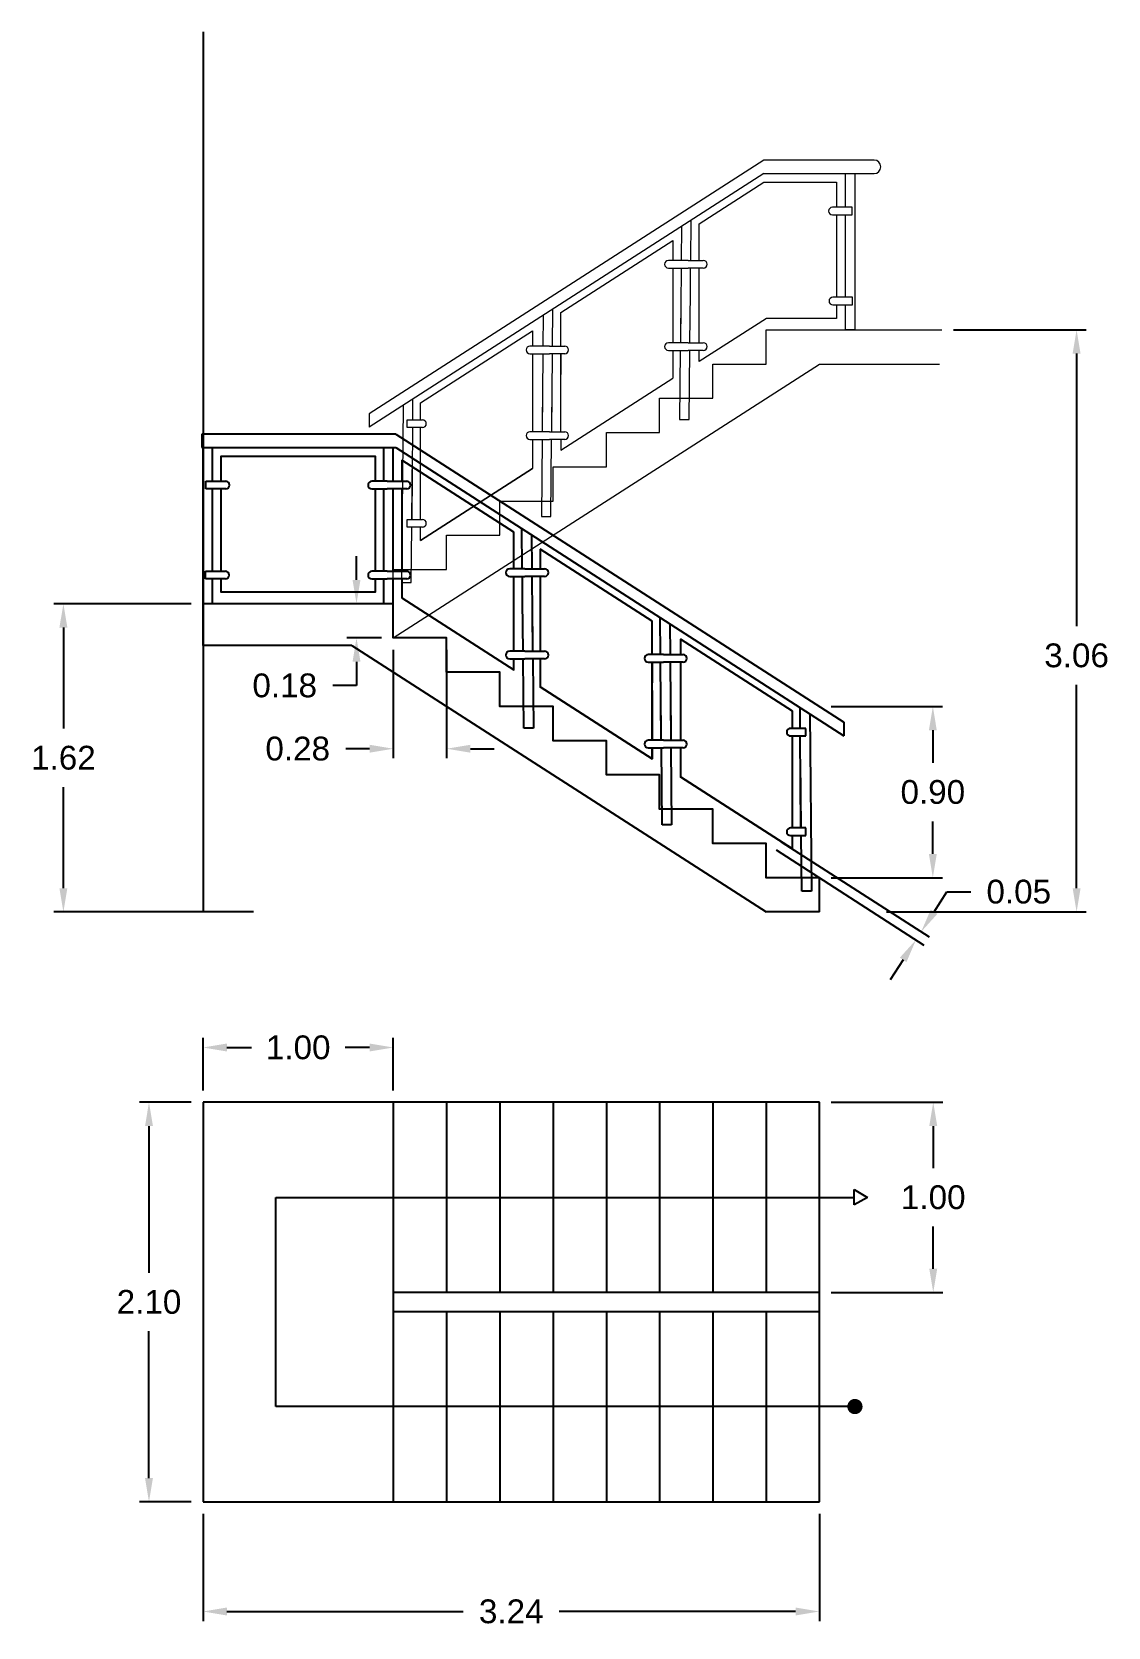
# Model space of a CAD drawing. Header units: millimetres. Extents: x 4.17 to 9.83, y 4.42 to 12.8.
import ezdxf

# ---------------------------------------------------------------- set-up
doc = ezdxf.new("R2010")
doc.units = ezdxf.units.MM
doc.layers.add('Atrás', color=7, linetype='Continuous', lineweight=13)
doc.layers.add('Barandilla', color=7, linetype='Continuous')
doc.layers.add('Escaleras', color=7, linetype='Continuous')
doc.styles.get("Standard").update_dxf_attribs({"font": 'arial.ttf'})
doc.dimstyles.get("Standard").update_dxf_attribs({"dimtxt": 0.125, "dimasz": 0.125, "dimexe": 0.05, "dimexo": 0.0625, "dimgap": 0.09, "dimtad": 0, "dimtih": 1, "dimtoh": 1, "dimzin": 0, "dimdsep": 46, "dimtxsty": 'Standard', "dimcen": 0.09, "dimadec": 0, "dimazin": 0, "dimtfac": 1, "dimtofl": 0, "dimtmove": 0, "dimatfit": 3, "dimfxl": 1, "dimfxlon": 1, "dimtolj": 1, "dimtzin": 0, "dimarcsym": 0})

# ---------------------------------------------------------------- blocks, each defined once
blk = doc.blocks.new('*D5')
at = {"layer": 'Defpoints', "color": 0, "transparency": 16777216}
for p in [(8.3101, 9.2554), (8.9066, 9.2554), (8.3101, 8.3554)]:
    blk.add_point(p, dxfattribs=at)
at = {"layer": 'Escaleras', "color": 0, "lineweight": -2, "transparency": 16777216}
for p, q in [((8.3726, 9.2554), (8.9566, 9.2554)), ((8.9066, 9.1304), (8.9066, 8.9592)), ((8.9066, 8.4804), (8.9066, 8.6516)), ((8.3726, 8.3554), (8.9566, 8.3554))]:
    blk.add_line(p, q, dxfattribs=at)
at = {"layer": 'Escaleras', "color": 0, "transparency": 16777216}
for points in [[(8.8858, 9.1304), (8.9274, 9.1304), (8.9066, 9.2554)], [(8.8858, 8.4804), (8.9274, 8.4804), (8.9066, 8.3554)]]:
    blk.add_solid(points, dxfattribs=at)
at = {"layer": 'Escaleras', "color": 0, "transparency": 16777216, "insert": (8.9066, 8.8054), "char_height": 0.125, "attachment_point": 5}
blk.add_mtext('\\A1;0.90', dxfattribs=at)
blk = doc.blocks.new('*D6')
at = {"layer": 'Defpoints', "color": 0, "transparency": 16777216}
for p in [(5.8766, 9.7954), (6.0701, 9.7954), (6.0701, 9.6154)]:
    blk.add_point(p, dxfattribs=at)
at = {"layer": 'Escaleras', "color": 0, "lineweight": -2, "transparency": 16777216}
for p, q in [((5.8766, 9.9204), (5.8766, 10.0454)), ((6.0076, 9.7954), (5.8266, 9.7954)), ((6.0076, 9.6154), (5.8266, 9.6154)), ((5.8766, 9.4904), (5.8766, 9.3654)), ((5.8766, 9.3654), (5.7516, 9.3654))]:
    blk.add_line(p, q, dxfattribs=at)
at = {"layer": 'Escaleras', "color": 0, "transparency": 16777216}
for points in [[(5.8558, 9.9204), (5.8975, 9.9204), (5.8766, 9.7954)], [(5.8558, 9.4904), (5.8975, 9.4904), (5.8766, 9.6154)]]:
    blk.add_solid(points, dxfattribs=at)
at = {"layer": 'Escaleras', "color": 0, "transparency": 16777216, "insert": (5.4992, 9.3654), "char_height": 0.125, "attachment_point": 5}
blk.add_mtext('\\A1;0.18', dxfattribs=at)
blk = doc.blocks.new('*D7')
at = {"layer": 'Defpoints', "color": 0, "transparency": 16777216}
for p in [(6.0701, 9.6154), (6.3501, 9.6154), (6.3501, 9.0334)]:
    blk.add_point(p, dxfattribs=at)
at = {"layer": 'Escaleras', "color": 0, "lineweight": -2, "transparency": 16777216}
for p, q in [((6.0701, 9.5529), (6.0701, 8.9834)), ((6.3501, 9.5529), (6.3501, 8.9834)), ((5.9451, 9.0334), (5.8201, 9.0334)), ((6.4751, 9.0334), (6.6001, 9.0334))]:
    blk.add_line(p, q, dxfattribs=at)
at = {"layer": 'Escaleras', "color": 0, "transparency": 16777216}
for points in [[(5.9451, 9.0543), (5.9451, 9.0126), (6.0701, 9.0334)], [(6.4751, 9.0543), (6.4751, 9.0126), (6.3501, 9.0334)]]:
    blk.add_solid(points, dxfattribs=at)
at = {"layer": 'Escaleras', "color": 0, "transparency": 16777216, "insert": (5.5676, 9.0334), "char_height": 0.125, "attachment_point": 5}
blk.add_mtext('\\A1;0.28', dxfattribs=at)
blk = doc.blocks.new('*D8')
at = {"layer": 'Defpoints', "color": 0, "transparency": 16777216}
for p in [(4.3357, 9.7954), (5.0701, 9.7954), (8.3101, 8.1754)]:
    blk.add_point(p, dxfattribs=at)
at = {"layer": 'Escaleras', "color": 0, "lineweight": -2, "transparency": 16777216}
for p, q in [((5.0076, 9.7954), (4.2857, 9.7954)), ((4.3357, 9.6704), (4.3357, 9.1392)), ((4.3357, 8.3004), (4.3357, 8.8316)), ((5.3357, 8.1754), (4.2857, 8.1754))]:
    blk.add_line(p, q, dxfattribs=at)
at = {"layer": 'Escaleras', "color": 0, "transparency": 16777216}
for points in [[(4.3148, 9.6704), (4.3565, 9.6704), (4.3357, 9.7954)], [(4.3148, 8.3004), (4.3565, 8.3004), (4.3357, 8.1754)]]:
    blk.add_solid(points, dxfattribs=at)
at = {"layer": 'Escaleras', "color": 0, "transparency": 16777216, "insert": (4.3357, 8.9854), "char_height": 0.125, "attachment_point": 5}
blk.add_mtext('\\A1;1.62', dxfattribs=at)
blk = doc.blocks.new('*D9')
at = {"layer": 'Defpoints', "color": 0, "transparency": 16777216}
for p in [(8.9533, 11.2354), (9.6624, 11.2354), (8.3101, 8.1754)]:
    blk.add_point(p, dxfattribs=at)
at = {"layer": 'Escaleras', "color": 0, "lineweight": -2, "transparency": 16777216}
for p, q in [((9.0158, 11.2354), (9.7124, 11.2354)), ((9.6624, 11.1104), (9.6624, 9.6771)), ((9.6624, 8.3004), (9.6624, 9.3694)), ((8.6624, 8.1754), (9.7124, 8.1754))]:
    blk.add_line(p, q, dxfattribs=at)
at = {"layer": 'Escaleras', "color": 0, "transparency": 16777216}
for points in [[(9.6415, 11.1104), (9.6832, 11.1104), (9.6624, 11.2354)], [(9.6415, 8.3004), (9.6832, 8.3004), (9.6624, 8.1754)]]:
    blk.add_solid(points, dxfattribs=at)
at = {"layer": 'Escaleras', "color": 0, "transparency": 16777216, "insert": (9.6624, 9.5233), "char_height": 0.125, "attachment_point": 5}
blk.add_mtext('\\A1;3.06', dxfattribs=at)
blk = doc.blocks.new('*D10')
at = {"layer": 'Defpoints', "color": 0, "transparency": 16777216}
for p in [(5.0701, 7.4631), (5.0701, 7.1754), (6.0701, 7.1754)]:
    blk.add_point(p, dxfattribs=at)
at = {"layer": 'Escaleras', "color": 0, "lineweight": -2, "transparency": 16777216}
for p, q in [((5.0701, 7.2379), (5.0701, 7.5131)), ((5.1951, 7.4631), (5.3238, 7.4631)), ((5.9451, 7.4631), (5.8163, 7.4631)), ((6.0701, 7.2379), (6.0701, 7.5131))]:
    blk.add_line(p, q, dxfattribs=at)
at = {"layer": 'Escaleras', "color": 0, "transparency": 16777216}
for points in [[(5.1951, 7.4839), (5.1951, 7.4422), (5.0701, 7.4631)], [(5.9451, 7.4839), (5.9451, 7.4422), (6.0701, 7.4631)]]:
    blk.add_solid(points, dxfattribs=at)
at = {"layer": 'Escaleras', "color": 0, "transparency": 16777216, "insert": (5.5701, 7.4631), "char_height": 0.125, "attachment_point": 5}
blk.add_mtext('\\A1;1.00', dxfattribs=at)
blk = doc.blocks.new('*D11')
at = {"layer": 'Defpoints', "color": 0, "transparency": 16777216}
for p in [(5.0701, 7.1754), (4.7856, 5.0754), (5.0701, 5.0754)]:
    blk.add_point(p, dxfattribs=at)
at = {"layer": 'Escaleras', "color": 0, "lineweight": -2, "transparency": 16777216}
for p, q in [((5.0076, 7.1754), (4.7356, 7.1754)), ((4.7856, 7.0504), (4.7856, 6.2792)), ((4.7856, 5.2004), (4.7856, 5.9716)), ((5.0076, 5.0754), (4.7356, 5.0754))]:
    blk.add_line(p, q, dxfattribs=at)
at = {"layer": 'Escaleras', "color": 0, "transparency": 16777216}
for points in [[(4.7648, 7.0504), (4.8064, 7.0504), (4.7856, 7.1754)], [(4.7648, 5.2004), (4.8064, 5.2004), (4.7856, 5.0754)]]:
    blk.add_solid(points, dxfattribs=at)
at = {"layer": 'Escaleras', "color": 0, "transparency": 16777216, "insert": (4.7856, 6.1254), "char_height": 0.125, "attachment_point": 5}
blk.add_mtext('\\A1;2.10', dxfattribs=at)
blk = doc.blocks.new('*D12')
at = {"layer": 'Defpoints', "color": 0, "transparency": 16777216}
for p in [(8.3101, 7.1754), (8.9088, 7.1754), (8.3101, 6.1754)]:
    blk.add_point(p, dxfattribs=at)
at = {"layer": 'Escaleras', "color": 0, "lineweight": -2, "transparency": 16777216}
for p, q in [((8.3726, 7.1754), (8.9588, 7.1754)), ((8.9088, 7.0504), (8.9088, 6.8292)), ((8.9088, 6.3004), (8.9088, 6.5216)), ((8.3726, 6.1754), (8.9588, 6.1754))]:
    blk.add_line(p, q, dxfattribs=at)
at = {"layer": 'Escaleras', "color": 0, "transparency": 16777216}
for points in [[(8.888, 7.0504), (8.9297, 7.0504), (8.9088, 7.1754)], [(8.888, 6.3004), (8.9297, 6.3004), (8.9088, 6.1754)]]:
    blk.add_solid(points, dxfattribs=at)
at = {"layer": 'Escaleras', "color": 0, "transparency": 16777216, "insert": (8.9088, 6.6754), "char_height": 0.125, "attachment_point": 5}
blk.add_mtext('\\A1;1.00', dxfattribs=at)
blk = doc.blocks.new('*D13')
at = {"layer": 'Defpoints', "color": 0, "transparency": 16777216}
for p in [(8.0574, 8.5778), (8.0301, 8.5354), (8.8453, 8.0713)]:
    blk.add_point(p, dxfattribs=at)
at = {"layer": 'Escaleras', "color": 0, "lineweight": -2, "transparency": 16777216}
for p, q in [((8.0827, 8.5016), (8.8601, 8.0018)), ((8.1099, 8.544), (8.8874, 8.0443)), ((8.9129, 8.1764), (8.9805, 8.2816)), ((8.9805, 8.2816), (9.1055, 8.2816)), ((8.7504, 7.9237), (8.6828, 7.8185))]:
    blk.add_line(p, q, dxfattribs=at)
at = {"layer": 'Escaleras', "color": 0, "transparency": 16777216}
for points in [[(8.8954, 8.1877), (8.9304, 8.1652), (8.8453, 8.0713)], [(8.7329, 7.935), (8.768, 7.9124), (8.818, 8.0288)]]:
    blk.add_solid(points, dxfattribs=at)
at = {"layer": 'Escaleras', "color": 0, "transparency": 16777216, "insert": (9.3583, 8.2816), "char_height": 0.125, "attachment_point": 5}
blk.add_mtext('\\A1;0.05', dxfattribs=at)
blk = doc.blocks.new('*D14')
at = {"layer": 'Defpoints', "color": 0, "transparency": 16777216}
for p in [(5.0701, 5.0754), (8.3101, 5.0754), (8.3101, 4.4988)]:
    blk.add_point(p, dxfattribs=at)
at = {"layer": 'Escaleras', "color": 0, "lineweight": -2, "transparency": 16777216}
for p, q in [((5.0701, 5.0129), (5.0701, 4.4488)), ((8.3101, 5.0129), (8.3101, 4.4488)), ((5.1951, 4.4988), (6.438, 4.4988)), ((8.1851, 4.4988), (6.9421, 4.4988))]:
    blk.add_line(p, q, dxfattribs=at)
at = {"layer": 'Escaleras', "color": 0, "transparency": 16777216}
for points in [[(5.1951, 4.5197), (5.1951, 4.478), (5.0701, 4.4988)], [(8.1851, 4.5197), (8.1851, 4.478), (8.3101, 4.4988)]]:
    blk.add_solid(points, dxfattribs=at)
at = {"layer": 'Escaleras', "color": 0, "transparency": 16777216, "insert": (6.6901, 4.4988), "char_height": 0.125, "attachment_point": 5}
blk.add_mtext('\\A1;3.24', dxfattribs=at)

msp = doc.modelspace()

# ---------------------------------------------------------------- linework, layer by layer
for p, q in [((8.3101, 7.1754), (5.0701, 7.1754)), ((5.0701, 7.1754), (5.0701, 5.0754)), ((6.0701, 7.1754), (6.0701, 5.0754)), ((6.3501, 7.1754), (6.3501, 6.1754)), ((6.6301, 7.1754), (6.6301, 6.1754)), ((6.9101, 7.1754), (6.9101, 6.1754)), ((7.1901, 7.1754), (7.1901, 6.1754)), ((7.4701, 7.1754), (7.4701, 6.1754)), ((7.7501, 7.1754), (7.7501, 6.1754)), ((8.0301, 7.1754), (8.0301, 6.1754)), ((8.3101, 5.0754), (8.3101, 7.1754)), ((8.4931, 6.6754), (8.4931, 6.7176)), ((8.4931, 6.7176), (8.5632, 6.6754)), ((5.4518, 5.5754), (5.4518, 6.6754)), ((5.4518, 6.6754), (8.4931, 6.6754)), ((8.5632, 6.6754), (8.4931, 6.6356)), ((8.4931, 6.6356), (8.4931, 6.6754)), ((8.3101, 6.1754), (6.0701, 6.1754)), ((6.0701, 6.0754), (8.3101, 6.0754)), ((6.3501, 6.0754), (6.3501, 5.0754)), ((6.6301, 6.0754), (6.6301, 5.0754)), ((6.9101, 6.0754), (6.9101, 5.0754)), ((7.1901, 6.0754), (7.1901, 5.0754)), ((7.4701, 6.0754), (7.4701, 5.0754)), ((7.7501, 6.0754), (7.7501, 5.0754)), ((8.0301, 6.0754), (8.0301, 5.0754)), ((8.4931, 5.5754), (5.4518, 5.5754)), ((5.0701, 5.0754), (8.3101, 5.0754))]:
    msp.add_line(p, q)
at = {"const_width": 0.04}
msp.add_lwpolyline([(8.4791, 5.5847, -1), (8.515, 5.5671, -1)], format="xyb", close=True, dxfattribs=at)
at = {"layer": 'Atrás'}
for p, q in [((8.0176, 12.1273), (5.9439, 10.7943)), ((8.5976, 12.1273), (8.0176, 12.1273)), ((8.0176, 12.056), (5.9439, 10.723)), ((8.0176, 12.056), (8.5976, 12.056)), ((8.0176, 12.011), (8.3993, 12.011)), ((8.3993, 12.011), (8.3993, 11.8791)), ((8.4476, 11.8791), (8.4476, 12.056)), ((8.4976, 11.2354), (8.4976, 12.056)), ((8.4826, 11.8791), (8.3788, 11.8791)), ((8.3788, 11.8391), (8.4826, 11.8391)), ((8.3993, 11.8391), (8.3993, 11.4061)), ((8.4476, 11.4061), (8.4476, 11.8391)), ((8.4826, 11.8391), (8.4826, 11.8791)), ((8.4976, 11.8791), (8.4976, 11.8977)), ((8.4976, 11.4061), (8.4976, 11.8391)), ((7.5853, 11.7781), (7.5836, 11.6)), ((7.6336, 11.6), (7.6356, 11.8105)), ((7.6336, 11.6), (7.6356, 11.8105)), ((8.4976, 11.4061), (8.4976, 11.7446)), ((7.6199, 11.6), (7.5166, 11.6)), ((7.6199, 11.6), (7.6999, 11.6)), ((7.6199, 11.6), (7.6999, 11.6)), ((7.5166, 11.56), (7.6199, 11.56)), ((7.5401, 11.5212), (7.5401, 11.4679)), ((7.5832, 11.56), (7.5793, 11.1669)), ((7.6999, 11.56), (7.6199, 11.56)), ((7.6999, 11.56), (7.6199, 11.56)), ((7.6319, 11.4279), (7.6332, 11.56)), ((7.6319, 11.4279), (7.6332, 11.56)), ((7.5401, 11.4279), (7.5401, 11.1669)), ((7.5819, 11.4279), (7.5793, 11.1669)), ((7.6293, 11.1669), (7.6319, 11.4279)), ((7.6293, 11.1669), (7.6319, 11.4279)), ((8.4846, 11.4061), (8.3808, 11.4061)), ((8.4846, 11.3661), (8.4846, 11.4061)), ((6.9069, 11.1494), (6.9087, 11.3432)), ((8.3808, 11.3661), (8.4846, 11.3661)), ((8.3993, 11.3661), (8.3993, 11.2954)), ((8.4476, 11.2354), (8.4476, 11.3661)), ((8.4976, 11.2354), (8.4976, 11.3661)), ((6.8584, 11.3108), (6.8569, 11.1494)), ((8.0319, 11.2954), (7.6783, 11.0692)), ((8.3993, 11.2954), (8.0319, 11.2954)), ((8.4976, 11.2354), (8.4476, 11.2354)), ((8.4976, 11.2354), (8.4476, 11.2354)), ((7.6199, 11.1669), (7.5166, 11.1669)), ((7.6199, 11.1669), (7.6999, 11.1669)), ((7.6199, 11.1669), (7.6999, 11.1669)), ((6.8916, 11.1494), (6.7882, 11.1494)), ((6.7882, 11.1094), (6.8916, 11.1094)), ((6.8565, 11.1094), (6.8527, 10.6992)), ((6.8916, 11.1494), (6.9716, 11.1494)), ((6.9716, 11.1094), (6.8916, 11.1094)), ((6.9027, 10.6992), (6.9065, 11.1094)), ((6.9513, 11.1094), (6.9513, 11.0001)), ((7.5166, 11.1269), (7.6199, 11.1269)), ((7.5401, 11.1269), (7.5401, 10.9804)), ((7.5789, 11.1269), (7.5753, 10.7629)), ((7.6999, 11.1269), (7.6199, 11.1269)), ((7.6999, 11.1269), (7.6199, 11.1269)), ((7.6253, 10.7629), (7.6289, 11.1269)), ((7.6783, 11.0692), (7.6783, 11.1269)), ((6.0701, 9.6154), (8.3101, 11.0554)), ((8.3101, 11.0554), (8.9423, 11.0554)), ((6.8551, 10.9601), (6.8527, 10.6992)), ((6.9027, 10.6992), (6.9051, 10.9601)), ((6.9513, 10.6019), (7.5401, 10.9804)), ((6.1225, 10.8378), (6.114, 9.9063)), ((6.1722, 10.7615), (6.1728, 10.8701)), ((5.9439, 10.7943), (5.9439, 10.723)), ((6.1436, 10.7615), (6.2236, 10.7615)), ((6.1436, 10.7215), (6.1436, 10.7615)), ((7.5753, 10.7629), (7.6253, 10.7629)), ((6.2236, 10.7215), (6.1436, 10.7215)), ((6.1692, 10.2384), (6.172, 10.7215)), ((6.8916, 10.6992), (6.7882, 10.6992)), ((6.7882, 10.6592), (6.8916, 10.6592)), ((6.8523, 10.6592), (6.8486, 10.2541)), ((6.8916, 10.6992), (6.9716, 10.6992)), ((6.9716, 10.6592), (6.8916, 10.6592)), ((6.8986, 10.2541), (6.9023, 10.6592)), ((6.9513, 10.6592), (6.9513, 10.6019)), ((6.1674, 10.2384), (6.1711, 10.5905)), ((6.2137, 10.1277), (6.8025, 10.5062)), ((6.1436, 10.2384), (6.2236, 10.2384)), ((6.1436, 10.1984), (6.1436, 10.2384)), ((6.8486, 10.2541), (6.8986, 10.2541)), ((6.2236, 10.1984), (6.1436, 10.1984)), ((6.164, 9.9063), (6.167, 10.1984)), ((6.114, 9.9063), (6.164, 9.9063))]:
    msp.add_line(p, q, dxfattribs=at)
for points in [[(7.6783, 11.6), (7.6783, 11.7929), (8.0176, 12.011)], [(6.9513, 11.1494), (6.9513, 11.3255), (7.5401, 11.7041)], [(7.5401, 11.7041), (7.5401, 11.6)], [(7.5401, 11.56), (7.5401, 11.1669)], [(7.6783, 11.1669), (7.6783, 11.56)], [(6.0701, 9.7954), (6.0701, 9.9754), (6.3501, 9.9754), (6.3501, 10.1554), (6.6301, 10.1554), (6.6301, 10.3354), (6.9101, 10.3354), (6.9101, 10.5154), (7.1901, 10.5154), (7.1901, 10.6954), (7.4701, 10.6954), (7.4701, 10.8754), (7.7501, 10.8754), (7.7501, 11.0554), (8.0301, 11.0554), (8.0301, 11.2354), (8.9533, 11.2354)], [(6.2137, 10.7615), (6.2137, 10.8514), (6.8025, 11.2299)], [(6.8025, 11.2299), (6.8025, 11.1494)], [(6.8025, 11.1094), (6.8025, 10.6992)], [(6.9513, 10.6992), (6.9513, 11.1094)], [(6.2137, 10.2384), (6.2137, 10.7215)], [(6.8025, 10.6592), (6.8025, 10.5062), (6.2137, 10.1277), (6.2137, 10.1984)]]:
    msp.add_lwpolyline(points, dxfattribs=at)
for centre, radius, start, end in [((8.5976, 12.0917), 0.0357, 270, 90), ((8.3788, 11.8591), 0.02, 90, 270), ((7.5166, 11.58), 0.02, 90, 270), ((7.6999, 11.58), 0.02, 270, 90), ((7.6999, 11.58), 0.02, 270, 90), ((7.6999, 11.58), 0.02, 270, 90), ((8.3808, 11.3861), 0.02, 90, 270), ((7.5166, 11.1469), 0.02, 90, 270), ((7.6999, 11.1469), 0.02, 270, 90), ((7.6999, 11.1469), 0.02, 270, 90), ((7.6999, 11.1469), 0.02, 270, 90), ((6.7882, 11.1294), 0.02, 90, 270), ((6.9716, 11.1294), 0.02, 270, 90), ((6.2236, 10.7415), 0.02, 270, 90), ((6.7882, 10.6792), 0.02, 90, 270), ((6.9716, 10.6792), 0.02, 270, 90), ((6.2236, 10.2184), 0.02, 270, 90)]:
    msp.add_arc(centre, radius, start, end, dxfattribs=at)
at = {"layer": 'Barandilla'}
for p, q in [((6.0826, 10.6873), (5.0631, 10.6873)), ((5.0631, 10.6873), (5.0631, 10.616)), ((6.0826, 10.6873), (8.4379, 9.1732)), ((5.0631, 10.616), (6.0826, 10.616)), ((5.0701, 9.7954), (5.0701, 10.616)), ((5.1201, 10.4391), (5.1201, 10.616)), ((6.0201, 10.4977), (6.0201, 10.616)), ((6.0201, 10.4391), (6.0201, 10.616)), ((6.0701, 10.4391), (6.0701, 10.616)), ((6.0826, 10.616), (8.4379, 9.1019)), ((5.0853, 10.4391), (5.189, 10.4391)), ((5.0853, 10.3991), (5.0853, 10.4391)), ((5.189, 10.3991), (5.0853, 10.3991)), ((5.1201, 10.4391), (5.1201, 10.4577)), ((5.1201, 9.9661), (5.1201, 10.3991)), ((6.0371, 10.4391), (5.9571, 10.4391)), ((5.9571, 10.3991), (6.0371, 10.3991)), ((6.0201, 9.9661), (6.0201, 10.3991)), ((6.0371, 10.4391), (6.1405, 10.4391)), ((6.1405, 10.3991), (6.0371, 10.3991)), ((6.0701, 9.9661), (6.0701, 10.3991)), ((5.1201, 9.9661), (5.1201, 10.3046)), ((6.0201, 9.9661), (6.0201, 10.3046)), ((6.7483, 9.9789), (6.7462, 10.1894)), ((6.7965, 10.1571), (6.7983, 9.9789)), ((6.7619, 9.9789), (6.6819, 9.9789)), ((6.7619, 9.9789), (6.8653, 9.9789)), ((5.0832, 9.9661), (5.187, 9.9661)), ((5.0832, 9.9261), (5.0832, 9.9661)), ((5.187, 9.9261), (5.0832, 9.9261)), ((5.1201, 9.7954), (5.1201, 9.9261)), ((6.0371, 9.9661), (5.9571, 9.9661)), ((5.9571, 9.9261), (6.0371, 9.9261)), ((6.0201, 9.7954), (6.0201, 9.9261)), ((6.0201, 9.7954), (6.0201, 9.9173)), ((6.0371, 9.9661), (6.1405, 9.9661)), ((6.1405, 9.9261), (6.0371, 9.9261)), ((6.0701, 9.7954), (6.0701, 9.9261)), ((6.6819, 9.9389), (6.7619, 9.9389)), ((6.75, 9.8068), (6.7487, 9.9389)), ((6.8653, 9.9389), (6.7619, 9.9389)), ((6.7987, 9.9389), (6.8026, 9.5459)), ((6.8418, 9.9001), (6.8418, 9.8468)), ((5.1201, 9.7954), (5.0701, 9.7954)), ((6.0701, 9.7954), (6.0201, 9.7954)), ((6.7526, 9.5459), (6.75, 9.8068)), ((6.8, 9.8068), (6.8026, 9.5459)), ((6.8418, 9.8068), (6.8418, 9.5459)), ((7.475, 9.5283), (7.4732, 9.7221)), ((7.5235, 9.6897), (7.525, 9.5283)), ((6.7619, 9.5459), (6.6819, 9.5459)), ((6.6819, 9.5059), (6.7619, 9.5059)), ((6.7566, 9.1418), (6.753, 9.5059)), ((6.7619, 9.5459), (6.8653, 9.5459)), ((6.8653, 9.5059), (6.7619, 9.5059)), ((6.803, 9.5059), (6.8066, 9.1418)), ((6.8418, 9.5059), (6.8418, 9.3593)), ((7.4902, 9.5283), (7.4102, 9.5283)), ((7.4102, 9.4883), (7.4902, 9.4883)), ((7.4306, 9.4883), (7.4306, 9.3791)), ((7.4791, 9.0781), (7.4753, 9.4883)), ((7.4902, 9.5283), (7.5936, 9.5283)), ((7.5936, 9.4883), (7.4902, 9.4883)), ((7.5253, 9.4883), (7.5291, 9.0781)), ((7.4306, 8.9808), (6.8418, 9.3593)), ((7.4306, 9.3391), (7.4306, 9.0781)), ((7.4791, 9.0781), (7.4767, 9.3391)), ((7.5267, 9.3391), (7.5291, 9.0781)), ((8.2096, 9.1404), (8.209, 9.249)), ((6.8066, 9.1418), (6.7566, 9.1418)), ((8.2382, 9.1404), (8.1582, 9.1404)), ((8.2382, 9.1004), (8.2382, 9.1404)), ((8.2593, 9.2167), (8.2679, 8.2853)), ((8.4379, 9.1732), (8.4379, 9.1019)), ((7.4902, 9.0781), (7.4102, 9.0781)), ((7.4902, 9.0781), (7.5936, 9.0781)), ((8.1582, 9.1004), (8.2382, 9.1004)), ((8.2126, 8.6173), (8.2099, 9.1004)), ((7.4102, 9.0381), (7.4902, 9.0381)), ((7.4306, 9.0381), (7.4306, 8.9808)), ((7.4833, 8.633), (7.4795, 9.0381)), ((7.5936, 9.0381), (7.4902, 9.0381)), ((7.5295, 9.0381), (7.5333, 8.633)), ((8.2145, 8.6173), (8.2108, 8.9694)), ((8.1681, 8.5066), (7.5793, 8.8852)), ((7.5333, 8.633), (7.4833, 8.633)), ((8.2382, 8.6173), (8.1582, 8.6173)), ((8.1582, 8.5773), (8.2382, 8.5773)), ((8.2179, 8.2853), (8.2149, 8.5773)), ((8.2382, 8.5773), (8.2382, 8.6173)), ((8.2679, 8.2853), (8.2179, 8.2853))]:
    msp.add_line(p, q, dxfattribs=at)
for points in [[(5.1651, 10.4391), (5.1651, 10.571), (5.9751, 10.571), (5.9751, 10.4977)], [(5.9751, 10.571), (5.9751, 10.4391)], [(6.1147, 10.5504), (6.1147, 10.4391)], [(6.7035, 9.9789), (6.7035, 10.1718), (6.1147, 10.5504)], [(5.1651, 10.4391), (5.1651, 10.4577)], [(5.1651, 9.9661), (5.1651, 10.3991)], [(5.9751, 10.3991), (5.9751, 9.9661)], [(6.1147, 10.3991), (6.1147, 9.9661)], [(5.1651, 9.9661), (5.1651, 10.3046)], [(5.9751, 10.3046), (5.9751, 9.9661)], [(6.8418, 10.083), (6.8418, 9.9789)], [(7.4306, 9.5283), (7.4306, 9.7044), (6.8418, 10.083)], [(5.9751, 9.9173), (5.9751, 9.8554), (5.1651, 9.8554), (5.1651, 9.9261)], [(5.9751, 9.9261), (5.9751, 9.8554)], [(6.1147, 9.9261), (6.1147, 9.8267), (6.7035, 9.4482), (6.7035, 9.5059)], [(6.7035, 9.5459), (6.7035, 9.9389)], [(6.8418, 9.9389), (6.8418, 9.5459)], [(7.5793, 9.6088), (7.5793, 9.5283)], [(8.1681, 9.1404), (8.1681, 9.2303), (7.5793, 9.6088)], [(6.8418, 9.5059), (6.8418, 9.3593), (7.4306, 8.9808), (7.4306, 9.0381)], [(7.4306, 9.0781), (7.4306, 9.4883)], [(7.5793, 9.4883), (7.5793, 9.0781)], [(8.1681, 8.6173), (8.1681, 9.1004)], [(7.5793, 9.0381), (7.5793, 8.8852), (8.1681, 8.5066), (8.1681, 8.5773)]]:
    msp.add_lwpolyline(points, dxfattribs=at)
for centre, start, end in [((5.189, 10.4191), 270, 90), ((5.9571, 10.4191), 90, 270), ((6.1405, 10.4191), 270, 90), ((6.6819, 9.9589), 90, 270), ((6.8653, 9.9589), 270, 90), ((5.187, 9.9461), 270, 90), ((5.9571, 9.9461), 90, 270), ((6.1405, 9.9461), 270, 90), ((6.6819, 9.5259), 90, 270), ((6.8653, 9.5259), 270, 90), ((7.4102, 9.5083), 90, 270), ((7.5936, 9.5083), 270, 90), ((8.1582, 9.1204), 90, 270), ((7.4102, 9.0581), 90, 270), ((7.5936, 9.0581), 270, 90), ((8.1582, 8.5973), 90, 270)]:
    msp.add_arc(centre, 0.02, start, end, dxfattribs=at)
at = {"layer": 'Escaleras'}
for p, q in [((5.0701, 12.8009), (5.0701, 8.1754)), ((5.0701, 9.5754), (5.0701, 9.7954)), ((5.8523, 9.5754), (5.0701, 9.5754)), ((5.8523, 9.5754), (8.0301, 8.1754)), ((8.3101, 8.1754), (8.0301, 8.1754))]:
    msp.add_line(p, q, dxfattribs=at)
msp.add_lwpolyline([(8.3101, 8.1754), (8.3101, 8.3554), (8.0301, 8.3554), (8.0301, 8.5354), (7.7501, 8.5354), (7.7501, 8.7154), (7.4701, 8.7154), (7.4701, 8.8954), (7.1901, 8.8954), (7.1901, 9.0754), (6.9101, 9.0754), (6.9101, 9.2554), (6.6301, 9.2554), (6.6301, 9.4354), (6.3501, 9.4354), (6.3501, 9.6154), (6.0701, 9.6154), (6.0701, 9.7954), (5.0701, 9.7954)], dxfattribs=at)

# ---------------------------------------------------------------- dimensions: what is measured, and where the dimension line sits
for base, p1, p2, picture, middle in [((9.6624, 11.2354), (8.3101, 8.1754), (8.9533, 11.2354), '*D9', (9.6624, 9.5233)), ((5.8766, 9.7954), (6.0701, 9.6154), (6.0701, 9.7954), '*D6', (5.4992, 9.3654))]:
    dim = msp.add_linear_dim(base=base, p1=p1, p2=p2, angle=90, dimstyle='Standard', dxfattribs=at)
    dim.commit()
    dim.dimension.update_dxf_attribs({"geometry": picture, "text_midpoint": middle, "dimtype": 160})
for base, p1, p2, picture, middle in [((4.3357, 9.7954), (8.3101, 8.1754), (5.0701, 9.7954), '*D8', (4.3357, 8.9854)), ((8.9066, 9.2554), (8.3101, 8.3554), (8.3101, 9.2554), '*D5', (8.9066, 8.8054)), ((4.7856, 5.0754), (5.0701, 7.1754), (5.0701, 5.0754), '*D11', (4.7856, 6.1254)), ((8.9088, 7.1754), (8.3101, 6.1754), (8.3101, 7.1754), '*D12', (8.9088, 6.6754))]:
    dim = msp.add_linear_dim(base=base, p1=p1, p2=p2, angle=90, dimstyle='Standard', dxfattribs=at)
    dim.commit()
    dim.dimension.update_dxf_attribs({"geometry": picture, "text_midpoint": middle})
dim = msp.add_linear_dim(base=(6.3501, 9.0334), p1=(6.0701, 9.6154), p2=(6.3501, 9.6154), dimstyle='Standard', dxfattribs=at)
dim.commit()
dim.dimension.update_dxf_attribs({"geometry": '*D7', "text_midpoint": (5.5676, 9.0334), "dimtype": 160})
dim = msp.add_aligned_dim(p1=(8.0301, 8.5354), p2=(8.0574, 8.5778), distance=-0.9367, dimstyle='Standard', dxfattribs=at)
dim.commit()
dim.dimension.update_dxf_attribs({"geometry": '*D13', "text_midpoint": (9.3583, 8.2816)})
for base, p1, p2, picture, middle in [((5.0701, 7.4631), (6.0701, 7.1754), (5.0701, 7.1754), '*D10', (5.5701, 7.4631)), ((8.3101, 4.4988), (5.0701, 5.0754), (8.3101, 5.0754), '*D14', (6.6901, 4.4988))]:
    dim = msp.add_linear_dim(base=base, p1=p1, p2=p2, dimstyle='Standard', dxfattribs=at)
    dim.commit()
    dim.dimension.update_dxf_attribs({"geometry": picture, "text_midpoint": middle})

doc.saveas('drawing.dxf')
